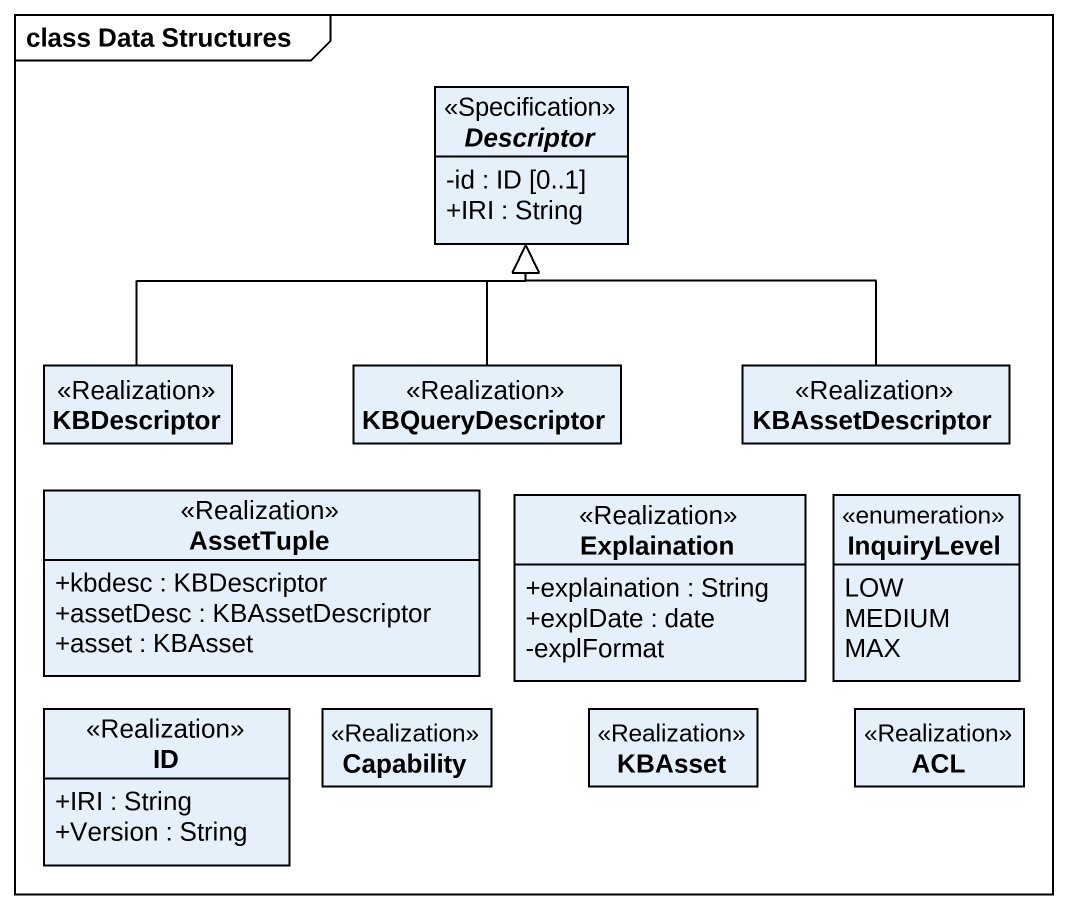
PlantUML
@startuml
mainframe class Data Structures
hide circle
hide empty members
skinparam classAttributeIconSize 0
abstract class Descriptor <<Specification>> {
  -id : ID [0..1]
  +IRI : String
}
class KBDescriptor <<Realization>>
class KBQueryDescriptor <<Realization>>
class KBAssetDescriptor <<Realization>>
class AssetTuple <<Realization>> {
  +kbdesc : KBDescriptor
  +assetDesc : KBAssetDescriptor
  +asset : KBAsset
}
class Explaination <<Realization>> {
  +explaination : String
  +explDate : date
  -explFormat
}
enum InquiryLevel {
  LOW
  MEDIUM
  MAX
}
class ID <<Realization>> {
  +IRI : String
  +Version : String
}
class Capability <<Realization>>
class KBAsset <<Realization>>
class ACL <<Realization>>
KBDescriptor -up-|> Descriptor
KBQueryDescriptor -up-|> Descriptor
KBAssetDescriptor -up-|> Descriptor
@enduml
